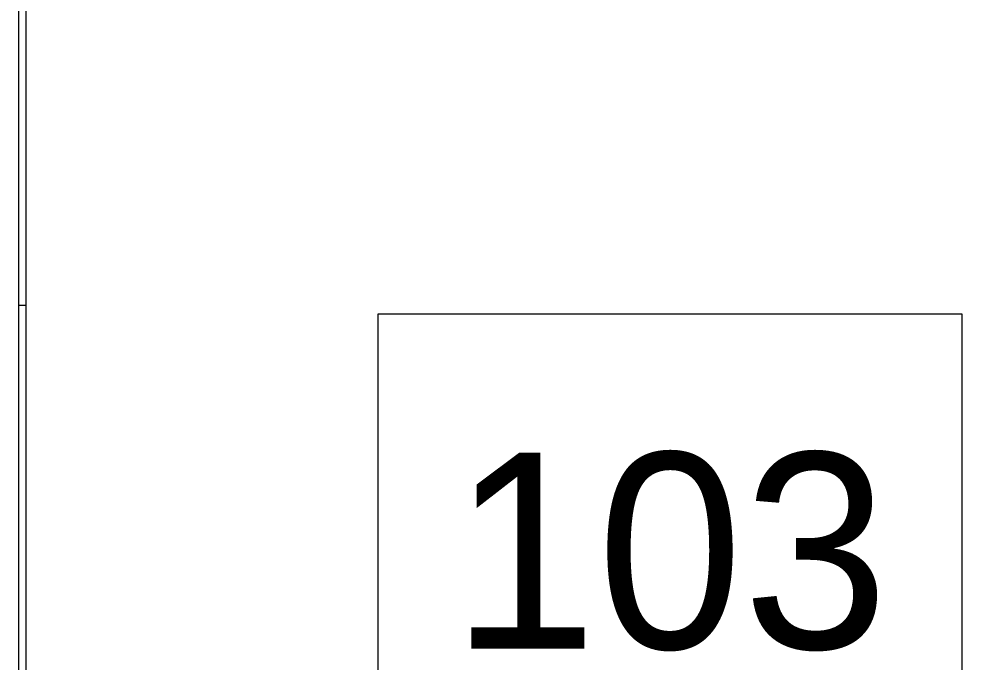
# Model space of a CAD drawing. Header units: inches. Extents: x 21035 to 27089, y -23277 to -20247.
# Drawn here: x 25743.9 to 25826.9, y -22764.2 to -22707.6 of the extents above; entities that cross this region are included whole.
import ezdxf

# ---------------------------------------------------------------- set-up
doc = ezdxf.new("R2010")
doc.units = ezdxf.units.IN
doc.header["$MEASUREMENT"] = 0
for name, color, linetype, lineweight in [('A-AREA-IDEN', 2, 'Continuous', 9), ('A-WALL', 113, 'Continuous', 13), ('A-WALL-PATT', 111, 'Continuous', 25), ('I-WALL', 2, 'Continuous', 13)]:
    doc.layers.add(name, color=color, linetype=linetype, lineweight=lineweight)
doc.styles.add('Century Gothic', font='GOTHIC.TTF', dxfattribs={"height": 17.245342})

msp = doc.modelspace()

# ---------------------------------------------------------------- hatches: boundary and pattern name
at = {"layer": 'A-WALL-PATT', "lineweight": 9}
h = msp.add_hatch(dxfattribs=at)
h.set_pattern_fill('FP_10', color=8, style=0, pattern_type=2)
h.set_pattern_definition([(0, (0, 0), (61.44, 15.36), [2.534, -43.546, 2.534, -43.546, -245.76]), (0, (0, 0), (61.44, 15.36), [-92.16, 2.534, -89.626, 2.534, -43.546, -107.52]), (0, (0, 0), (61.44, 15.36), [-230.4, 2.534, -28.186, 2.534, -74.266]), (120, (23.04, 7.68), (-44.02215, 45.528601), [2.534, -43.546, 2.534, -43.546, -245.76]), (120, (23.04, 7.68), (-44.02215, 45.528601), [-92.16, 2.534, -89.626, 2.534, -43.546, -107.52]), (120, (23.04, 7.68), (-44.02215, 45.528601), [-230.4, 2.534, -28.186, 2.534, -74.266]), (240, (30.72, 38.4), (-17.41785, -60.888601), [2.534, -43.546, 2.534, -43.546, -245.76]), (240, (30.72, 38.4), (-17.41785, -60.888601), [-92.16, 2.534, -89.626, 2.534, -43.546, -107.52]), (240, (30.72, 38.4), (-17.41785, -60.888601), [-230.4, 2.534, -28.186, 2.534, -74.266])])
h.paths.add_polyline_path([(25743.89023, -22787.30281), (25744.51523, -22787.30281), (25744.51523, -22606.17781), (25743.89023, -22606.17781), (25743.89023, -22786.55281)], flags=0)

# ---------------------------------------------------------------- linework, layer by layer
at = {"layer": 'A-AREA-IDEN', "flags": 128}
msp.add_lwpolyline([(25775.47385, -22733.56709), (25775.47385, -22774.70994), (25826.89385, -22774.70994), (25826.89385, -22733.56709)], close=True, dxfattribs=at)
at = {"layer": 'A-WALL', "color": 7}
msp.add_line((25743.89023, -22787.30281), (25743.89023, -22606.17781), dxfattribs=at)
at = {"layer": 'I-WALL', "color": 7}
msp.add_line((25744.51523, -22606.80281), (25744.51523, -22786.55281), dxfattribs=at)

# ---------------------------------------------------------------- texts
at = {"layer": 'A-AREA-IDEN', "insert": (25801.18385, -22745.75032), "char_height": 17.245342, "width": 47.304, "attachment_point": 2, "line_spacing_factor": 0.984117, "style": 'Century Gothic'}
msp.add_mtext('103', dxfattribs=at)

doc.saveas('drawing.dxf')
